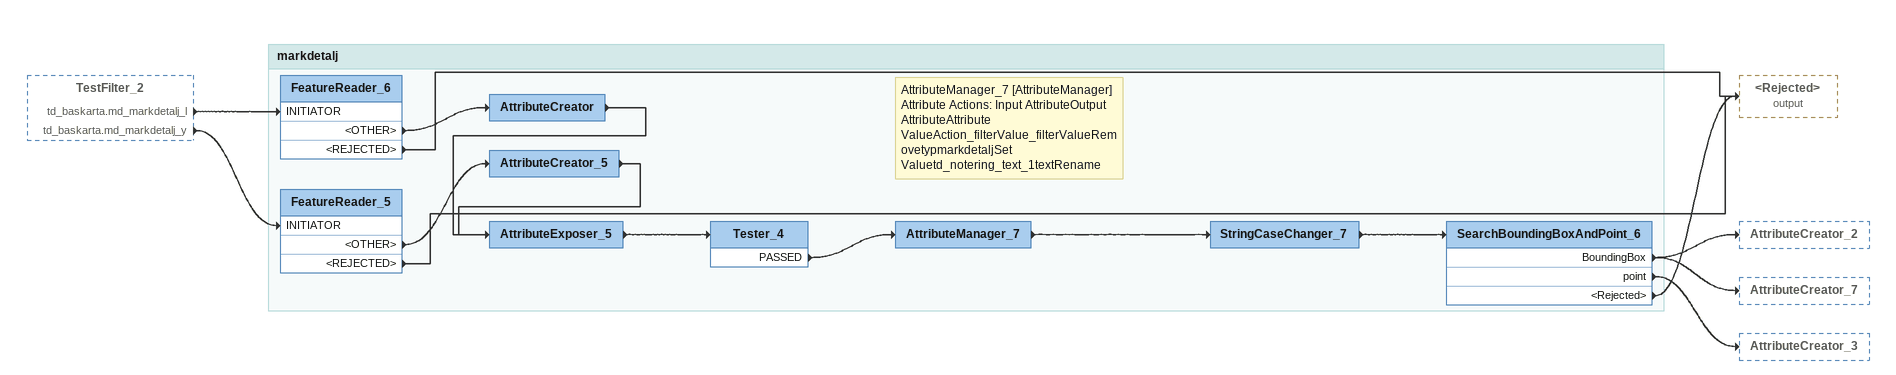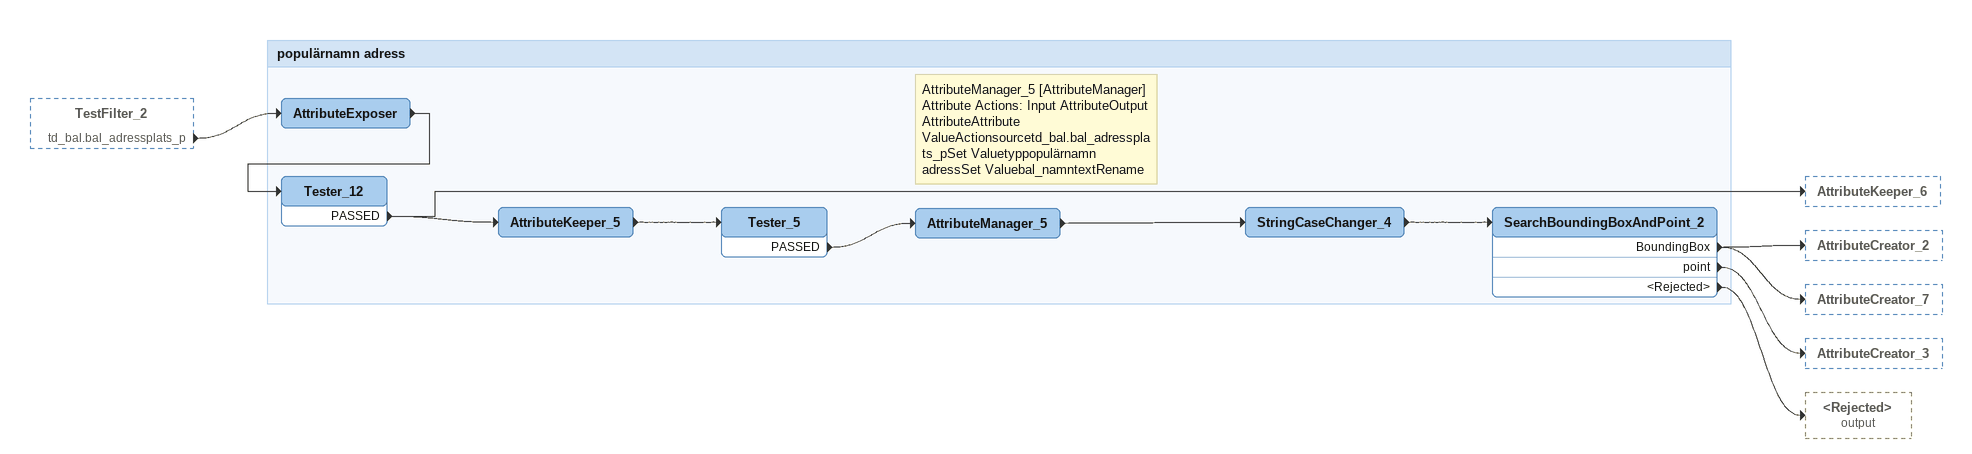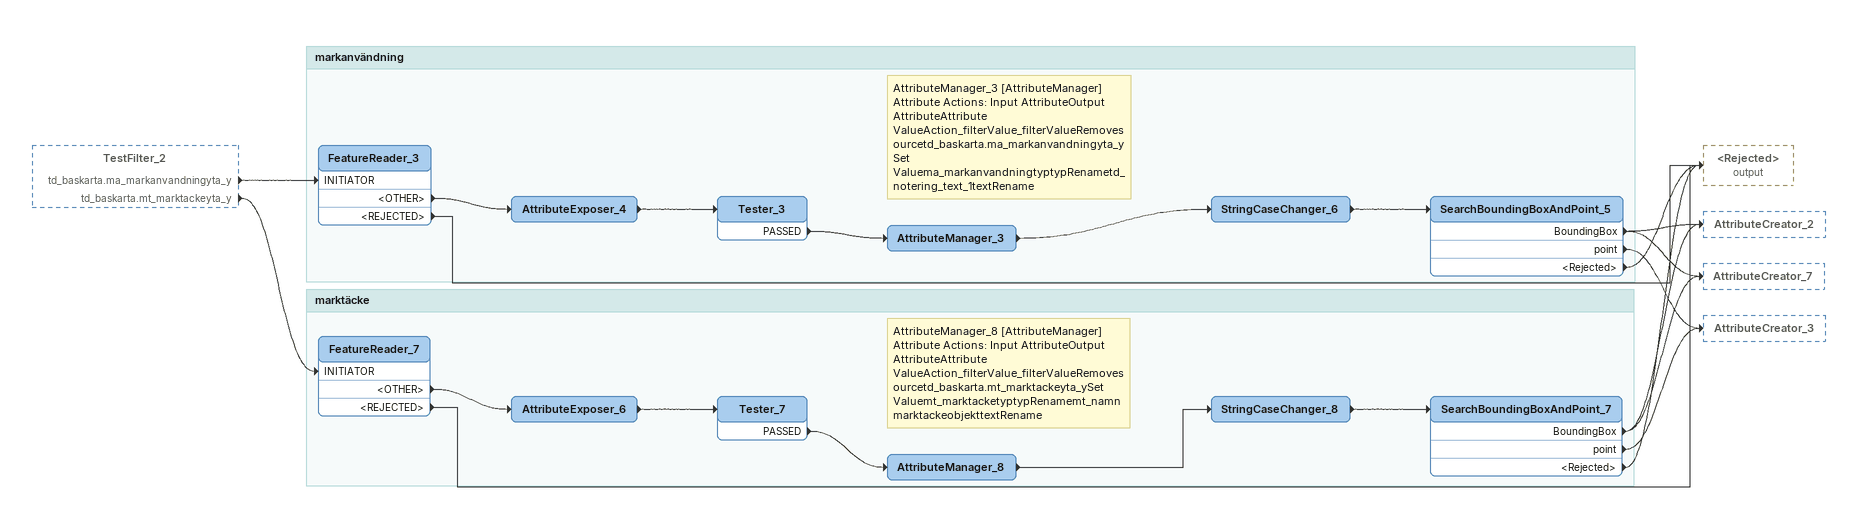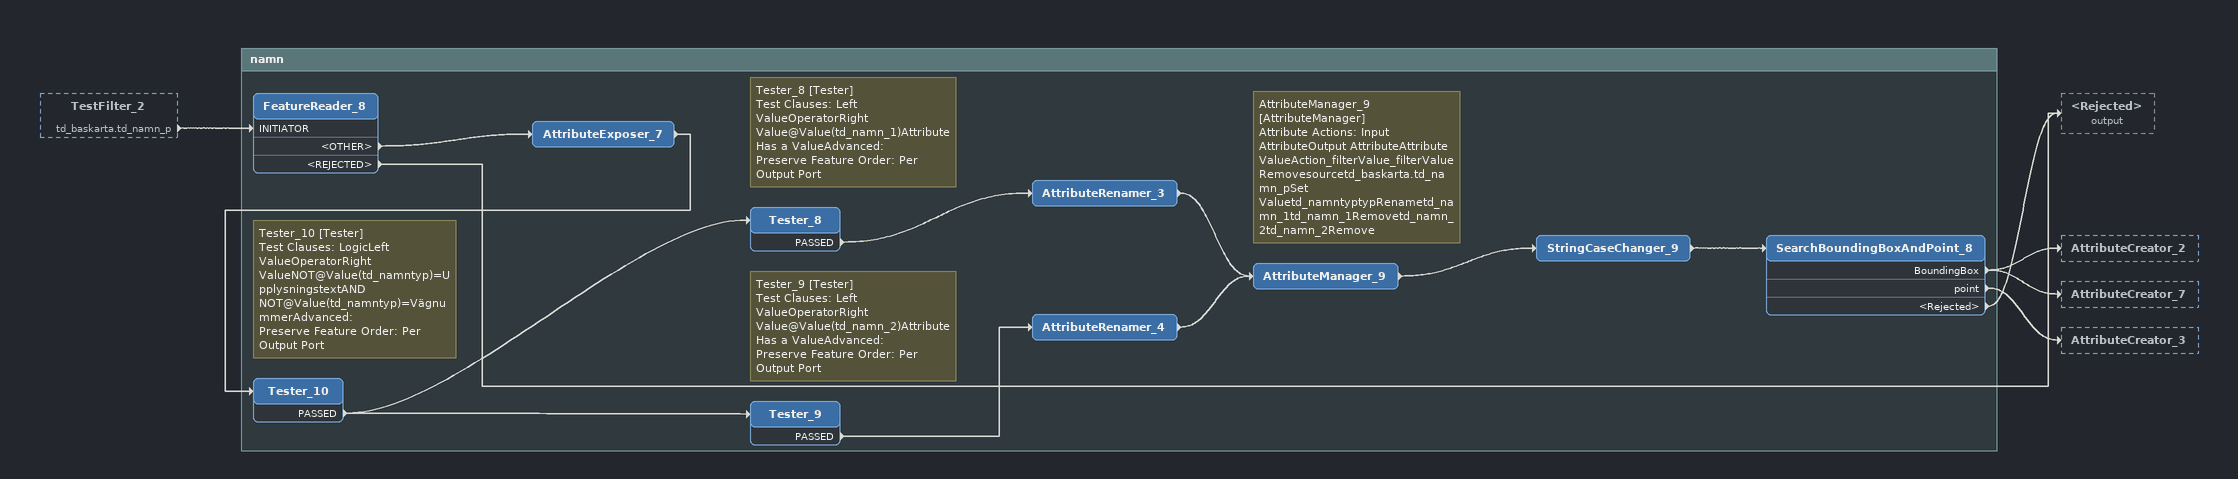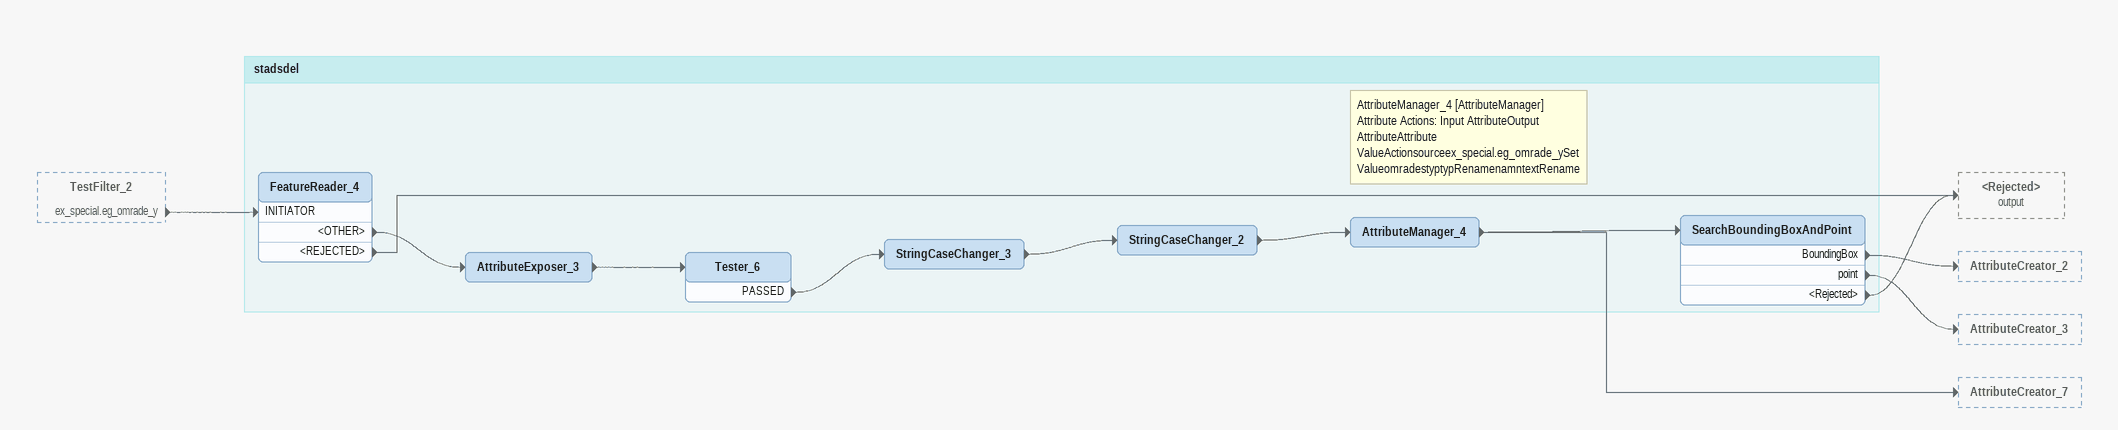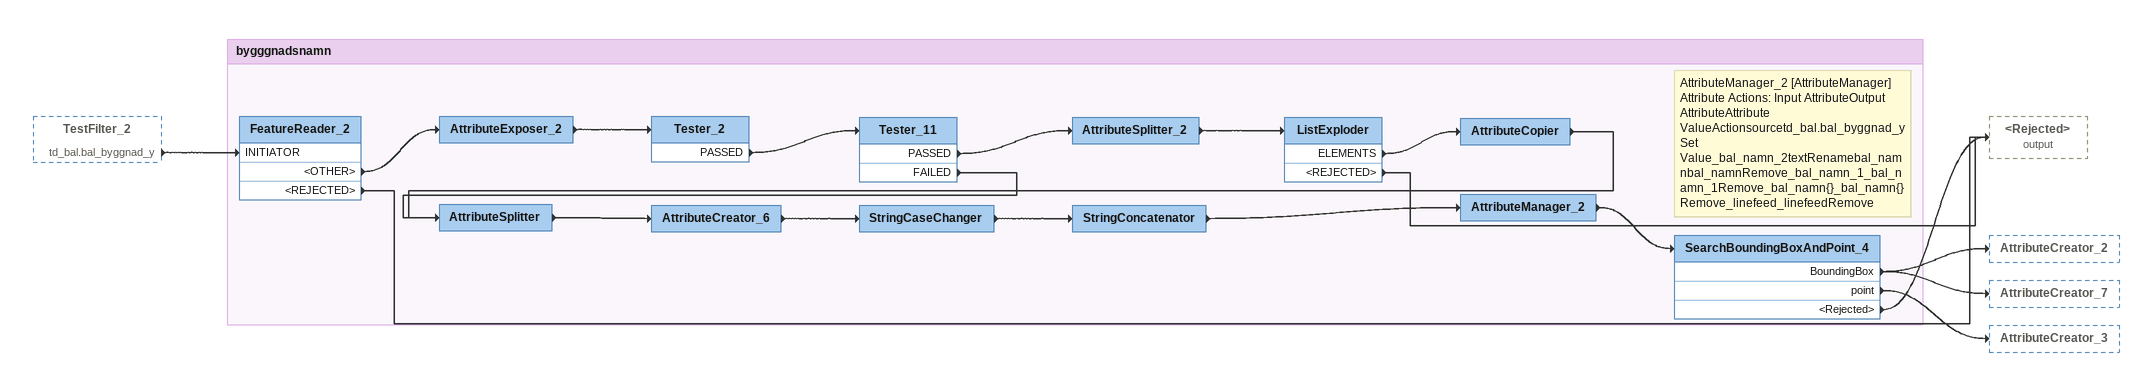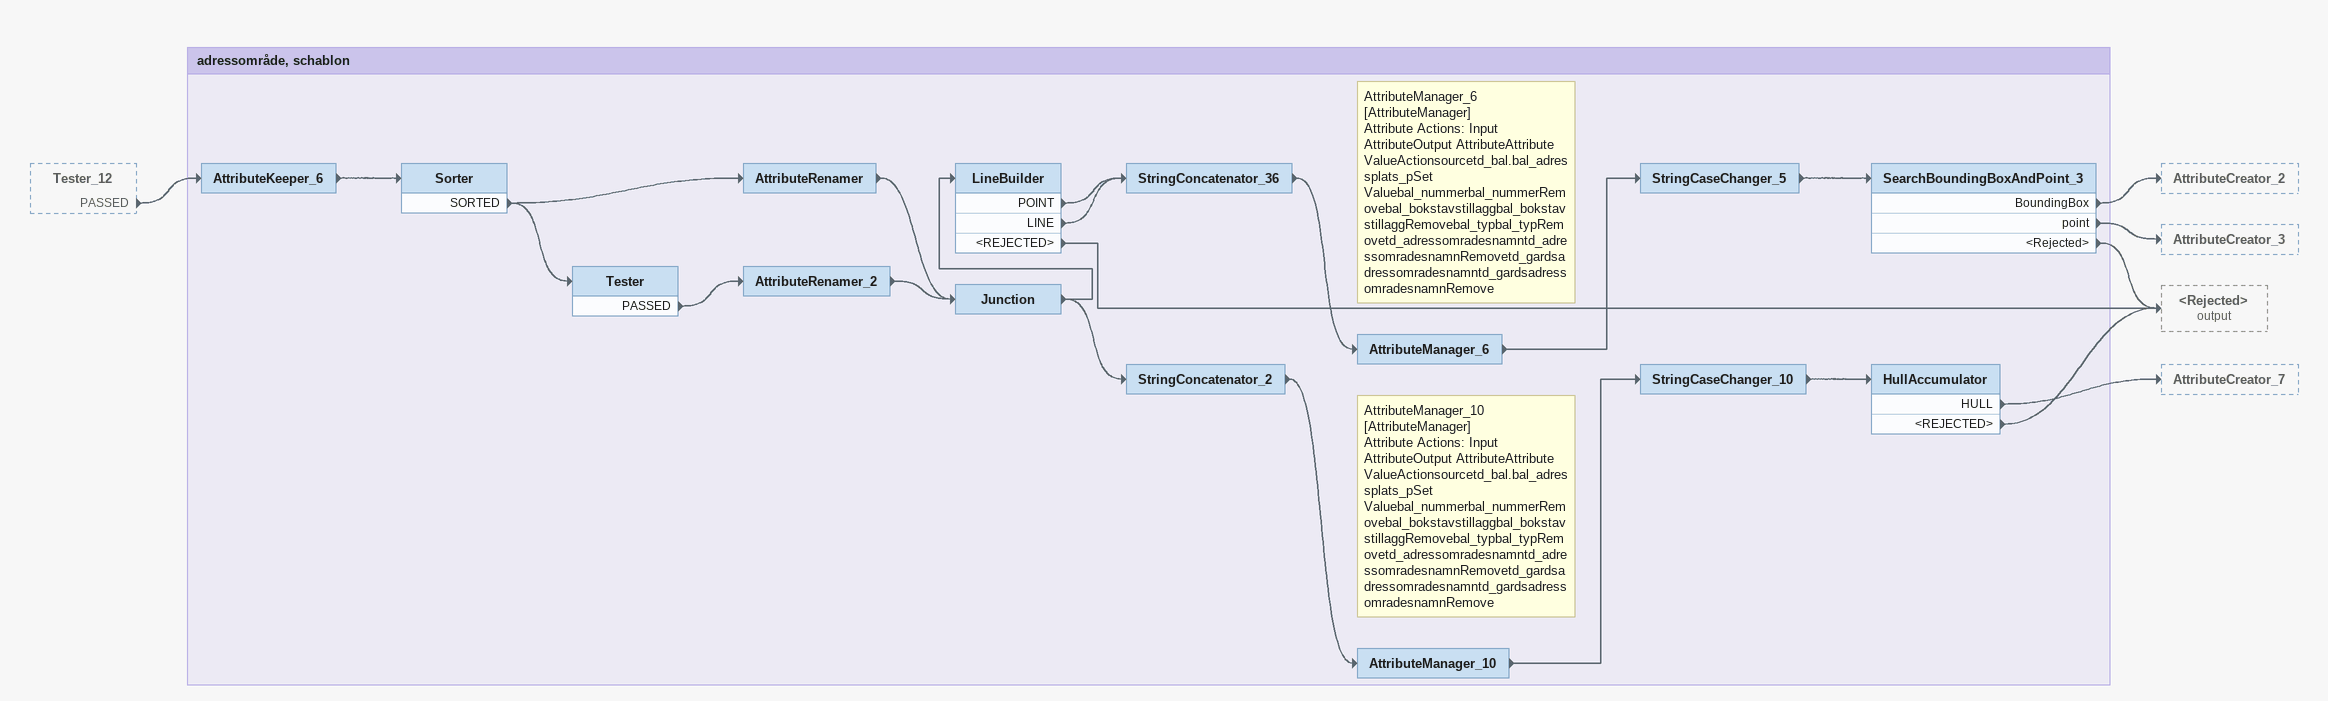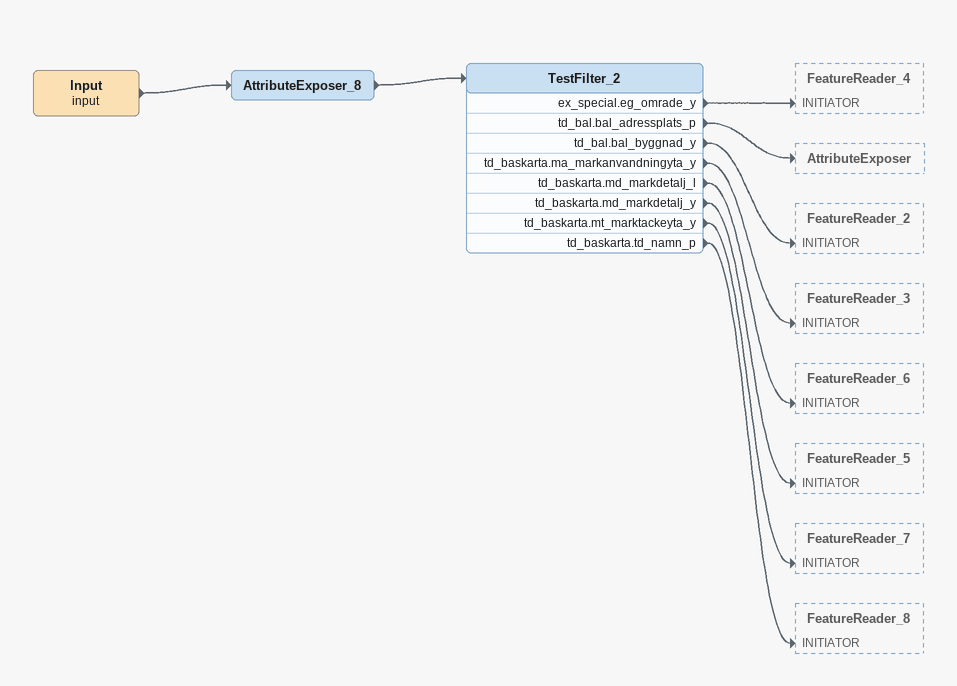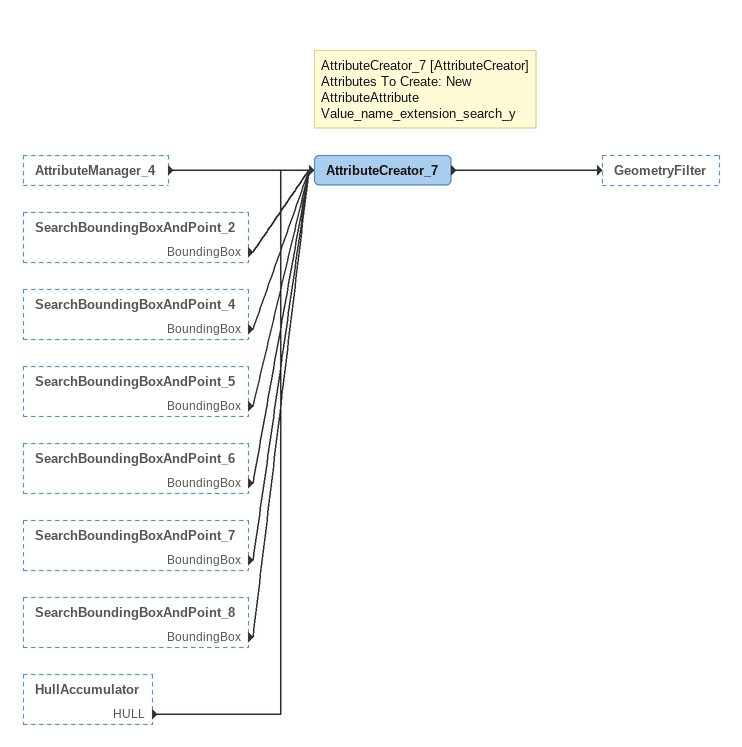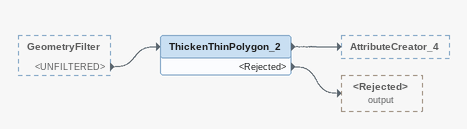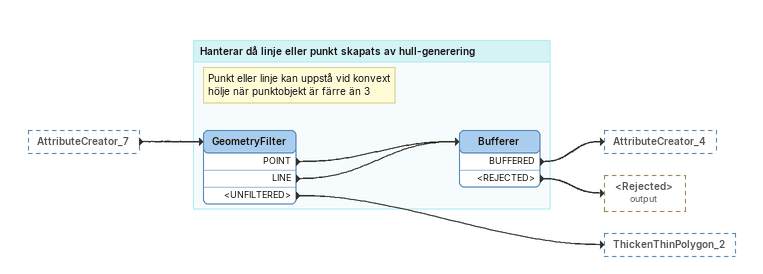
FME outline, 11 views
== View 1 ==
TestFilter_2 [outside]
    td_baskarta.md_markdetalj_l -> FeatureReader_6 [INITIATOR]
    td_baskarta.md_markdetalj_y -> FeatureReader_5 [INITIATOR]

Bookmark: markdetalj
FeatureReader_6
    <OTHER> -> AttributeCreator
    <REJECTED> -> <Rejected> (output)
AttributeCreator
    -> AttributeExposer_5
FeatureReader_5
    <OTHER> -> AttributeCreator_5
    <REJECTED> -> <Rejected> (output)
AttributeCreator_5
    -> AttributeExposer_5
AttributeExposer_5
    -> Tester_4
Tester_4
    PASSED -> AttributeManager_7
Note: AttributeManager_7 [AttributeManager] / Attribute Actions: Input AttributeOutput AttributeAttribute ValueAction_filterValue_filterValueRemovetypmarkdetaljSet Valuetd_notering_text_1textRename
AttributeManager_7
    -> StringCaseChanger_7
StringCaseChanger_7
    -> SearchBoundingBoxAndPoint_6
SearchBoundingBoxAndPoint_6
    BoundingBox -> AttributeCreator_2
    BoundingBox -> AttributeCreator_7
    point -> AttributeCreator_3
    <Rejected> -> <Rejected> (output)

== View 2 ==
TestFilter_2 [outside]
    td_bal.bal_adressplats_p -> AttributeExposer

Bookmark: populärnamn adress
AttributeExposer
    -> Tester_12
Tester_12
    PASSED -> AttributeKeeper_6
    PASSED -> AttributeKeeper_5
AttributeKeeper_5
    -> Tester_5
Tester_5
    PASSED -> AttributeManager_5
Note: AttributeManager_5 [AttributeManager] / Attribute Actions: Input AttributeOutput AttributeAttribute ValueActionsourcetd_bal.bal_adressplats_pSet Valuetyppopulärnamn adressSet Valuebal_namntextRename
AttributeManager_5
    -> StringCaseChanger_4
StringCaseChanger_4
    -> SearchBoundingBoxAndPoint_2
SearchBoundingBoxAndPoint_2
    BoundingBox -> AttributeCreator_2
    BoundingBox -> AttributeCreator_7
    point -> AttributeCreator_3
    <Rejected> -> <Rejected> (output)

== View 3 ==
TestFilter_2 [outside]
    td_baskarta.ma_markanvandningyta_y -> FeatureReader_3 [INITIATOR]
    td_baskarta.mt_marktackeyta_y -> FeatureReader_7 [INITIATOR]

Bookmark: markanvändning
FeatureReader_3
    <OTHER> -> AttributeExposer_4
    <REJECTED> -> <Rejected> (output)
AttributeExposer_4
    -> Tester_3
Tester_3
    PASSED -> AttributeManager_3
Note: AttributeManager_3 [AttributeManager] / Attribute Actions: Input AttributeOutput AttributeAttribute ValueAction_filterValue_filterValueRemovesourcetd_baskarta.ma_markanvandningyta_ySet Valuema_markanvandningtyptypRenametd_notering_text_1textRename
AttributeManager_3
    -> StringCaseChanger_6
StringCaseChanger_6
    -> SearchBoundingBoxAndPoint_5
SearchBoundingBoxAndPoint_5
    BoundingBox -> AttributeCreator_2
    BoundingBox -> AttributeCreator_7
    point -> AttributeCreator_3
    <Rejected> -> <Rejected> (output)

Bookmark: marktäcke
FeatureReader_7
    <OTHER> -> AttributeExposer_6
    <REJECTED> -> <Rejected> (output)
AttributeExposer_6
    -> Tester_7
Tester_7
    PASSED -> AttributeManager_8
Note: AttributeManager_8 [AttributeManager] / Attribute Actions: Input AttributeOutput AttributeAttribute ValueAction_filterValue_filterValueRemovesourcetd_baskarta.mt_marktackeyta_ySet Valuemt_marktacketyptypRenamemt_namnmarktackeobjekttextRename
AttributeManager_8
    -> StringCaseChanger_8
StringCaseChanger_8
    -> SearchBoundingBoxAndPoint_7
SearchBoundingBoxAndPoint_7
    BoundingBox -> AttributeCreator_2
    BoundingBox -> AttributeCreator_7
    point -> AttributeCreator_3
    <Rejected> -> <Rejected> (output)

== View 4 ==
TestFilter_2 [outside]
    td_baskarta.td_namn_p -> FeatureReader_8 [INITIATOR]

Bookmark: namn
FeatureReader_8
    <OTHER> -> AttributeExposer_7
    <REJECTED> -> <Rejected> (output)
AttributeExposer_7
    -> Tester_10
Note: Tester_10 [Tester] / Test Clauses: LogicLeft ValueOperatorRight ValueNOT@Value(td_namntyp)=UpplysningstextAND NOT@Value(td_namntyp)=VägnummerAdvanced: / Preserve Feature Order: Per Output Port
Tester_10
    PASSED -> Tester_8
    PASSED -> Tester_9
Note: Tester_8 [Tester] / Test Clauses: Left ValueOperatorRight Value@Value(td_namn_1)Attribute Has a ValueAdvanced: / Preserve Feature Order: Per Output Port
Tester_8
    PASSED -> AttributeRenamer_3
AttributeRenamer_3
    -> AttributeManager_9
Note: Tester_9 [Tester] / Test Clauses: Left ValueOperatorRight Value@Value(td_namn_2)Attribute Has a ValueAdvanced: / Preserve Feature Order: Per Output Port
Tester_9
    PASSED -> AttributeRenamer_4
AttributeRenamer_4
    -> AttributeManager_9
Note: AttributeManager_9 [AttributeManager] / Attribute Actions: Input AttributeOutput AttributeAttribute ValueAction_filterValue_filterValueRemovesourcetd_baskarta.td_namn_pSet Valuetd_namntyptypRenametd_namn_1td_namn_1Removetd_namn_2td_namn_2Remove
AttributeManager_9
    -> StringCaseChanger_9
StringCaseChanger_9
    -> SearchBoundingBoxAndPoint_8
SearchBoundingBoxAndPoint_8
    BoundingBox -> AttributeCreator_2
    BoundingBox -> AttributeCreator_7
    point -> AttributeCreator_3
    <Rejected> -> <Rejected> (output)

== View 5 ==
TestFilter_2 [outside]
    ex_special.eg_omrade_y -> FeatureReader_4 [INITIATOR]

Bookmark: stadsdel
FeatureReader_4
    <OTHER> -> AttributeExposer_3
    <REJECTED> -> <Rejected> (output)
AttributeExposer_3
    -> Tester_6
Tester_6
    PASSED -> StringCaseChanger_3
StringCaseChanger_3
    -> StringCaseChanger_2
StringCaseChanger_2
    -> AttributeManager_4
Note: AttributeManager_4 [AttributeManager] / Attribute Actions: Input AttributeOutput AttributeAttribute ValueActionsourceex_special.eg_omrade_ySet ValueomradestyptypRenamenamntextRename
AttributeManager_4
    -> SearchBoundingBoxAndPoint
    -> AttributeCreator_7
SearchBoundingBoxAndPoint
    BoundingBox -> AttributeCreator_2
    point -> AttributeCreator_3
    <Rejected> -> <Rejected> (output)

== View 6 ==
TestFilter_2 [outside]
    td_bal.bal_byggnad_y -> FeatureReader_2 [INITIATOR]

Bookmark: bygggnadsnamn
FeatureReader_2
    <OTHER> -> AttributeExposer_2
    <REJECTED> -> <Rejected> (output)
AttributeExposer_2
    -> Tester_2
Tester_2
    PASSED -> Tester_11
Tester_11
    PASSED -> AttributeSplitter_2
    FAILED -> AttributeSplitter
AttributeSplitter_2
    -> ListExploder
ListExploder
    ELEMENTS -> AttributeCopier
    <REJECTED> -> <Rejected> (output)
AttributeCopier
    -> AttributeSplitter
AttributeSplitter
    -> AttributeCreator_6
AttributeCreator_6
    -> StringCaseChanger
StringCaseChanger
    -> StringConcatenator
StringConcatenator
    -> AttributeManager_2
Note: AttributeManager_2 [AttributeManager] / Attribute Actions: Input AttributeOutput AttributeAttribute ValueActionsourcetd_bal.bal_byggnad_ySet Value_bal_namn_2textRenamebal_namnbal_namnRemove_bal_namn_1_bal_namn_1Remove_bal_namn{}_bal_namn{}Remove_linefeed_linefeedRemove
AttributeManager_2
    -> SearchBoundingBoxAndPoint_4
SearchBoundingBoxAndPoint_4
    BoundingBox -> AttributeCreator_2
    BoundingBox -> AttributeCreator_7
    point -> AttributeCreator_3
    <Rejected> -> <Rejected> (output)

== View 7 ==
Tester_12 [outside]
    PASSED -> AttributeKeeper_6

Bookmark: adressområde, schablon
AttributeKeeper_6
    -> Sorter
Sorter
    SORTED -> AttributeRenamer
    SORTED -> Tester
AttributeRenamer
    -> Junction
Tester
    PASSED -> AttributeRenamer_2
AttributeRenamer_2
    -> Junction
Junction
    -> LineBuilder
    -> StringConcatenator_2
LineBuilder
    POINT -> StringConcatenator_36
    LINE -> StringConcatenator_36
    <REJECTED> -> <Rejected> (output)
StringConcatenator_36
    -> AttributeManager_6
Note: AttributeManager_6 [AttributeManager] / Attribute Actions: Input AttributeOutput AttributeAttribute ValueActionsourcetd_bal.bal_adressplats_pSet Valuebal_nummerbal_nummerRemovebal_bokstavstillaggbal_bokstavstillaggRemovebal_typbal_typRemovetd_adressomradesnamntd_adressomradesnamnRemovetd_gardsadressomradesnamntd_gardsadressomradesnamnRemove
AttributeManager_6
    -> StringCaseChanger_5
StringCaseChanger_5
    -> SearchBoundingBoxAndPoint_3
SearchBoundingBoxAndPoint_3
    BoundingBox -> AttributeCreator_2
    point -> AttributeCreator_3
    <Rejected> -> <Rejected> (output)
StringConcatenator_2
    -> AttributeManager_10
Note: AttributeManager_10 [AttributeManager] / Attribute Actions: Input AttributeOutput AttributeAttribute ValueActionsourcetd_bal.bal_adressplats_pSet Valuebal_nummerbal_nummerRemovebal_bokstavstillaggbal_bokstavstillaggRemovebal_typbal_typRemovetd_adressomradesnamntd_adressomradesnamnRemovetd_gardsadressomradesnamntd_gardsadressomradesnamnRemove
AttributeManager_10
    -> StringCaseChanger_10
StringCaseChanger_10
    -> HullAccumulator
HullAccumulator
    HULL -> AttributeCreator_7
    <REJECTED> -> <Rejected> (output)

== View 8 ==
Input (input)
    -> AttributeExposer_8
AttributeExposer_8
    -> TestFilter_2
TestFilter_2
    ex_special.eg_omrade_y -> FeatureReader_4 [INITIATOR]
    td_bal.bal_adressplats_p -> AttributeExposer
    td_bal.bal_byggnad_y -> FeatureReader_2 [INITIATOR]
    td_baskarta.ma_markanvandningyta_y -> FeatureReader_3 [INITIATOR]
    td_baskarta.md_markdetalj_l -> FeatureReader_6 [INITIATOR]
    td_baskarta.md_markdetalj_y -> FeatureReader_5 [INITIATOR]
    td_baskarta.mt_marktackeyta_y -> FeatureReader_7 [INITIATOR]
    td_baskarta.td_namn_p -> FeatureReader_8 [INITIATOR]

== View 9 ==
AttributeManager_4 [outside]
    -> AttributeCreator_7
SearchBoundingBoxAndPoint_2 [outside]
    BoundingBox -> AttributeCreator_7
SearchBoundingBoxAndPoint_4 [outside]
    BoundingBox -> AttributeCreator_7
SearchBoundingBoxAndPoint_5 [outside]
    BoundingBox -> AttributeCreator_7
SearchBoundingBoxAndPoint_6 [outside]
    BoundingBox -> AttributeCreator_7
SearchBoundingBoxAndPoint_7 [outside]
    BoundingBox -> AttributeCreator_7
SearchBoundingBoxAndPoint_8 [outside]
    BoundingBox -> AttributeCreator_7
HullAccumulator [outside]
    HULL -> AttributeCreator_7
Note: AttributeCreator_7 [AttributeCreator] / Attributes To Create: New AttributeAttribute Value_name_extension_search_y
AttributeCreator_7
    -> GeometryFilter

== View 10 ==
GeometryFilter [outside]
    <UNFILTERED> -> ThickenThinPolygon_2
ThickenThinPolygon_2
    -> AttributeCreator_4
    <Rejected> -> <Rejected> (output)

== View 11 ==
AttributeCreator_7 [outside]
    -> GeometryFilter

Bookmark: Hanterar då linje eller punkt skapats av hull-generering
Note: Punkt eller linje kan uppstå vid konvext hölje när punktobjekt är färre än 3
GeometryFilter
    POINT -> Bufferer
    LINE -> Bufferer
    <UNFILTERED> -> ThickenThinPolygon_2
Bufferer
    BUFFERED -> AttributeCreator_4
    <REJECTED> -> <Rejected> (output)
